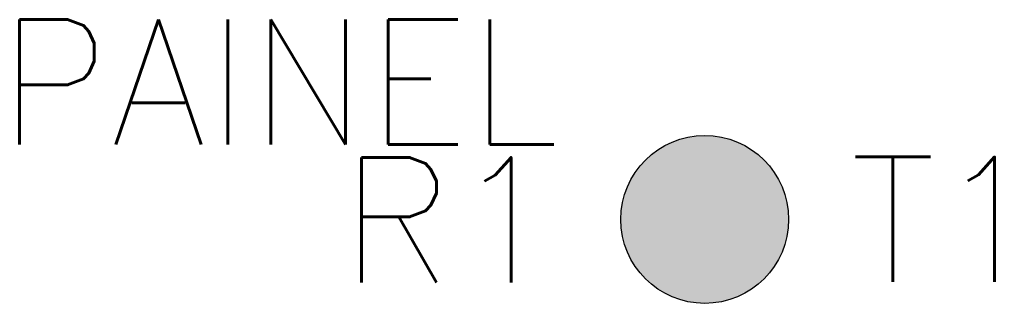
# Model space of a CAD drawing. Header units: millimetres. Extents: x 113 to 124.7, y 250.2 to 253.6.
import ezdxf
from ezdxf.enums import TextEntityAlignment as Align

# ---------------------------------------------------------------- set-up
doc = ezdxf.new("R2010")
doc.units = ezdxf.units.MM
doc.header["$LTSCALE"] = 10
doc.styles.add('romans', font='romans.shx')

msp = doc.modelspace()

# ---------------------------------------------------------------- hatches: boundary and pattern name
h = msp.add_hatch(color=7)
edge = h.paths.add_edge_path()
edge.add_arc((121.25, 251.241), 1.009, 0, 360)

# ---------------------------------------------------------------- linework, layer by layer
at = {"color": 7}
msp.add_circle((121.25, 251.241), 1.009, dxfattribs=at)

# ---------------------------------------------------------------- texts
at = {"color": 7, "lineweight": -3, "style": 'romans'}
for tag, p in [('PAINEL', (119.5, 252.892)), ('R1', (119.5, 251.235))]:
    msp.add_attdef(tag, text='', height=1.5, dxfattribs=at).set_placement(p, align=Align.MIDDLE_RIGHT)
msp.add_attdef('T1', text='', height=1.5, dxfattribs=at).set_placement((123, 251.241), align=Align.MIDDLE_LEFT)

doc.saveas('drawing.dxf')
